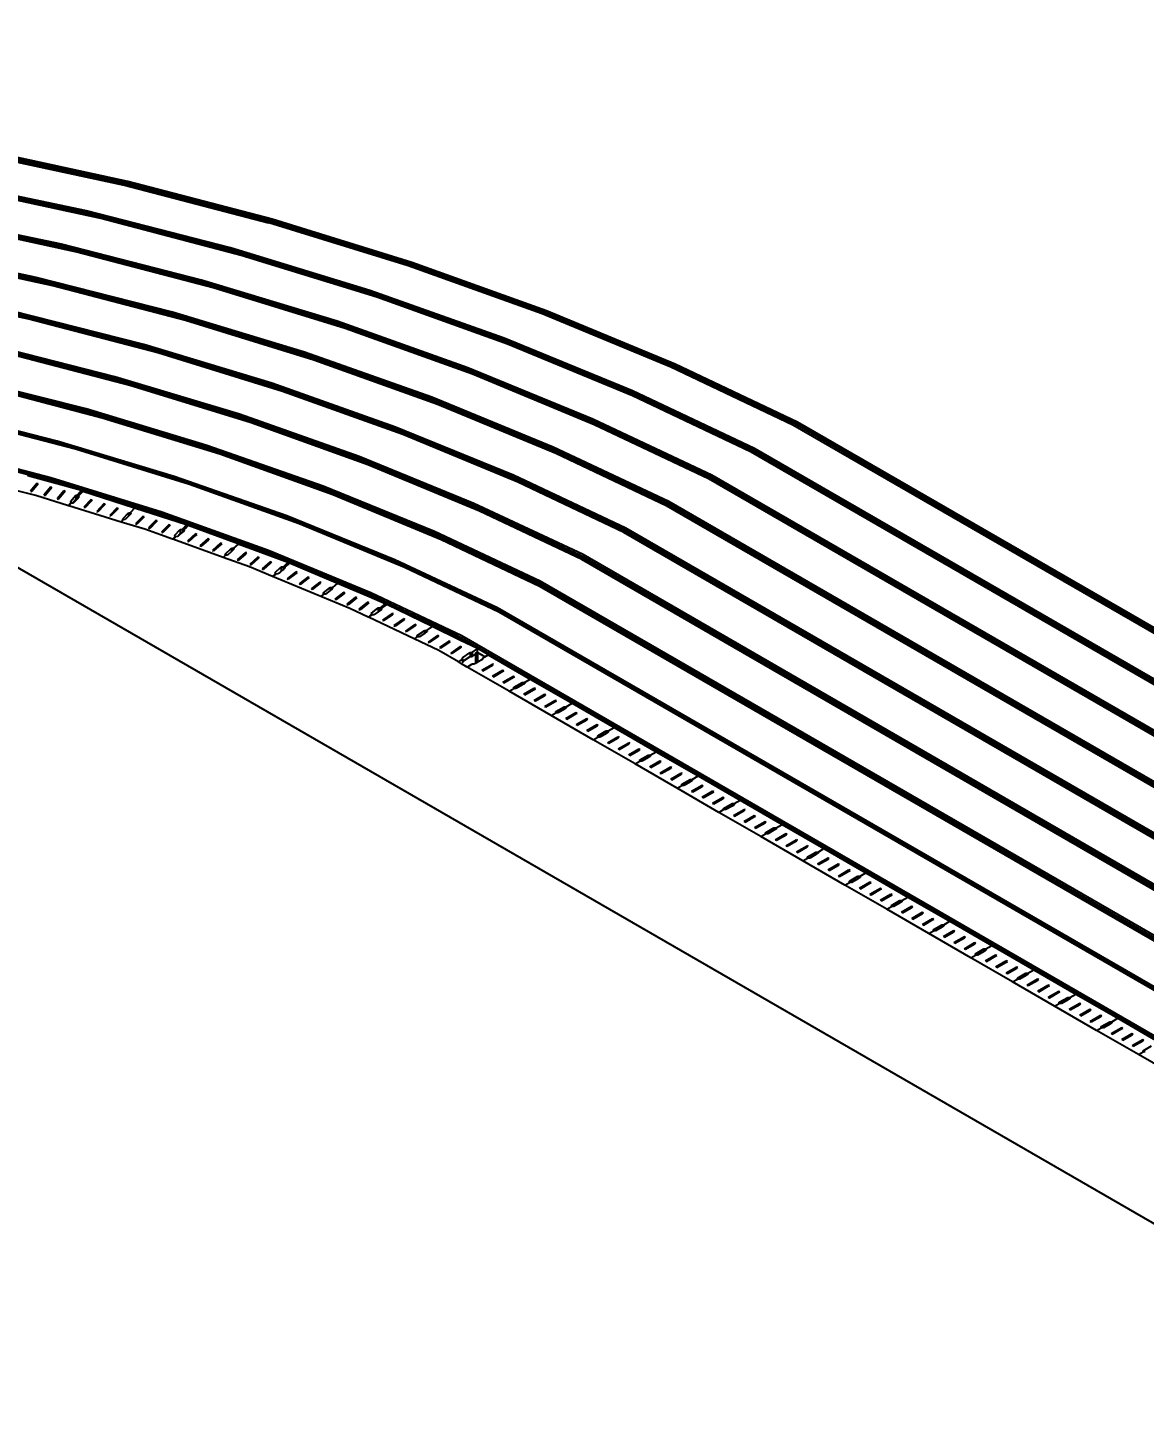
# Model space of a CAD drawing. Header units: centimetres. Extents: x -292707 to 138715, y -53922 to 66277.
# Drawn here: x 88699 to 90957, y -14231 to -11426 of the extents above; entities that cross this region are included whole.
import ezdxf
from ezdxf import colors
from ezdxf.entities.mleader import LeaderData, LeaderLine
from ezdxf.math import Vec2, Vec3

# ---------------------------------------------------------------- set-up
doc = ezdxf.new("R2010")
doc.units = ezdxf.units.CM
doc.layers.add('A-ALINE-7', color=119, linetype='Continuous')
doc.styles.add('Scale 500', font='GOTHICB.TTF', dxfattribs={"height": 175})

# ---------------------------------------------------------------- blocks, each defined once
blk = doc.blocks.new('A$Cbf84a4b9')
at = {"layer": 'A-ALINE-7'}
for p, q in [((7650.9, 8758.8), (7352.1, 8823.7)), ((7651.7, 8759.8), (7352.7, 8824.8)), ((7653.6, 8762.5), (7354.3, 8827.6)), ((7655.4, 8764.6), (7355.9, 8829.7)), ((7657.4, 8767.2), (7357.6, 8832.4)), ((7571.8, 8705.1), (7272.7, 8768.4)), ((7573.8, 8707.8), (7274.4, 8771.1)), ((7603.1, 8692.1), (7311.9, 8755.3)), ((7605, 8694.7), (7313.5, 8758.1)), ((7941.8, 8682.7), (7650.9, 8758.8)), ((7942.7, 8683.7), (7651.7, 8759.8)), ((7944.9, 8686.3), (7653.6, 8762.5)), ((7946.9, 8688.3), (7655.4, 8764.6)), ((7949.3, 8690.8), (7657.4, 8767.2)), ((7521.1, 8637.9), (7230.1, 8699.3)), ((7523.1, 8640.5), (7231.8, 8702)), ((7862.8, 8630.4), (7571.8, 8705.1)), ((7865.1, 8633), (7573.8, 8707.8)), ((7554.4, 8624.3), (7271, 8685.9)), ((7556.4, 8627), (7272.6, 8688.6)), ((7886.5, 8617.9), (7603.1, 8692.1)), ((7888.7, 8620.5), (7605, 8694.7)), ((8224.4, 8596.8), (7942.7, 8683.7)), ((8226.9, 8599.3), (7944.9, 8686.3)), ((8229.2, 8601.2), (7946.9, 8688.3)), ((8231.8, 8603.6), (7949.3, 8690.8)), ((7470.4, 8570.6), (7187.5, 8630.2)), ((7472.4, 8573.2), (7189.2, 8632.9)), ((7505.8, 8556.5), (7230.2, 8616.4)), ((7507.7, 8559.2), (7231.8, 8619.1)), ((7804.3, 8565.3), (7521.1, 8637.9)), ((7806.6, 8567.9), (7523.1, 8640.5)), ((7830.3, 8552.1), (7554.4, 8624.3)), ((7832.5, 8554.7), (7556.4, 8627)), ((8144.6, 8544.7), (7862.8, 8630.4)), ((8147.2, 8547.1), (7865.1, 8633)), ((8160.9, 8533.2), (7886.5, 8617.9)), ((8163.4, 8535.7), (7888.7, 8620.5)), ((8495.7, 8499.3), (8224.4, 8596.8)), ((8498.5, 8501.7), (8226.9, 8599.3)), ((8501, 8503.5), (8229.2, 8601.2)), ((8503.9, 8505.9), (8231.8, 8603.6)), ((7745.8, 8500.2), (7470.4, 8570.6)), ((7748.1, 8502.8), (7472.4, 8573.2)), ((7776.3, 8488.9), (7507.7, 8559.2)), ((8078.5, 8482), (7804.3, 8565.3)), ((8081.1, 8484.5), (7806.6, 8567.9)), ((7457.2, 8488.7), (7189.3, 8546.9)), ((7459.1, 8491.4), (7190.9, 8549.7)), ((7774.1, 8486.3), (7505.8, 8556.5)), ((8097.3, 8469.7), (7830.3, 8552.1)), ((8099.8, 8472.2), (7832.5, 8554.7)), ((8415.7, 8448.2), (8144.6, 8544.7)), ((8418.6, 8450.6), (8147.2, 8547.1)), ((8425.1, 8438.3), (8160.9, 8533.2)), ((8427.9, 8440.7), (8163.4, 8535.7)), ((7687.4, 8435.1), (7419.8, 8503.3)), ((7689.7, 8437.6), (7421.8, 8506)), ((8015, 8421.8), (7748.1, 8502.8)), ((8758.4, 8394.2), (8498.5, 8501.7)), ((8761.1, 8395.9), (8501, 8503.5)), ((8764.3, 8398.1), (8503.9, 8505.9)), ((7717.9, 8420.5), (7457.2, 8488.7)), ((7720.1, 8423.1), (7459.1, 8491.4)), ((8012.4, 8419.4), (7745.8, 8500.2)), ((8033.8, 8406.2), (7774.1, 8486.3)), ((8036.3, 8408.7), (7776.3, 8488.9)), ((8342.4, 8388.3), (8078.5, 8482)), ((8345.3, 8390.7), (8081.1, 8484.5)), ((8755.4, 8391.9), (8495.7, 8499.3)), ((8354.5, 8377.3), (8097.3, 8469.7)), ((8357.3, 8379.7), (8099.8, 8472.2)), ((8675.2, 8341.5), (8415.7, 8448.2)), ((8678.3, 8343.8), (8418.6, 8450.6)), ((7629, 8369.9), (7369.3, 8436)), ((7631.3, 8372.5), (7371.3, 8438.7)), ((7661.7, 8354.7), (7408.6, 8421)), ((7663.9, 8357.3), (7410.5, 8423.6)), ((7946.4, 8356.7), (7687.4, 8435.1)), ((7949, 8359.1), (7689.7, 8437.6)), ((7970.3, 8342.6), (7717.9, 8420.5)), ((7972.8, 8345.1), (7720.1, 8423.1)), ((8269.1, 8328.4), (8012.4, 8419.4)), ((8272, 8330.8), (8015, 8421.8)), ((8678, 8333.7), (8425.1, 8438.3)), ((8681, 8336), (8427.9, 8440.7)), ((8283.9, 8316.4), (8033.8, 8406.2)), ((8286.7, 8318.8), (8036.3, 8408.7)), ((8594.9, 8284.7), (8342.4, 8388.3)), ((8598, 8286.9), (8345.3, 8390.7)), ((9002.3, 8274.8), (8755.4, 8391.9)), ((9005.7, 8277), (8758.4, 8394.2)), ((9008.5, 8278.6), (8761.1, 8395.9)), ((9011.9, 8280.7), (8764.3, 8398.1)), ((7570.6, 8304.8), (7318.8, 8368.7)), ((7572.9, 8307.3), (7320.7, 8371.4)), ((7880.4, 8294), (7629, 8369.9)), ((7883, 8296.5), (7631.3, 8372.5)), ((8600.6, 8275.5), (8354.5, 8377.3)), ((8603.7, 8277.8), (8357.3, 8379.7)), ((7605.4, 8288.9), (7359.9, 8353.2)), ((7607.7, 8291.5), (7361.8, 8355.8)), ((7906.7, 8279.1), (7661.7, 8354.7)), ((7909.2, 8281.6), (7663.9, 8357.3)), ((8195.8, 8268.5), (7946.4, 8356.7)), ((8198.7, 8270.8), (7949, 8359.1)), ((8213.3, 8255.4), (7970.3, 8342.6)), ((8216.1, 8257.8), (7972.8, 8345.1)), ((8921.6, 8225.1), (8675.2, 8341.5)), ((8916.9, 8220.4), (8678, 8333.7)), ((8925, 8227.2), (8678.3, 8343.8)), ((8920.3, 8222.6), (8681, 8336)), ((7814.5, 8231.3), (7570.6, 8304.8)), ((7817.1, 8233.7), (7572.9, 8307.3)), ((8514.7, 8227.8), (8269.1, 8328.4)), ((8517.8, 8230), (8272, 8330.8)), ((8523.3, 8217.3), (8283.9, 8316.4)), ((8526.3, 8219.6), (8286.7, 8318.8)), ((7512.3, 8239.6), (7268.3, 8301.4)), ((7514.6, 8242.2), (7270.3, 8304.1)), ((7551.5, 8225.7), (7313.2, 8288.1)), ((7553.7, 8228.3), (7315.1, 8290.7)), ((7843.2, 8215.6), (7605.4, 8288.9)), ((7845.7, 8218.1), (7607.7, 8291.5)), ((8122.6, 8208.5), (7880.4, 8294)), ((8125.5, 8210.9), (7883, 8296.5)), ((8142.7, 8194.4), (7906.7, 8279.1)), ((8145.4, 8196.8), (7909.2, 8281.6)), ((8834.8, 8171.5), (8594.9, 8284.7)), ((8838.2, 8173.6), (8598, 8286.9)), ((8834.9, 8168.2), (8603.7, 8277.8)), ((15064.9, 4778.7), (9005.7, 8277)), ((15067.7, 4780.3), (9008.5, 8278.6)), ((15071.3, 4782.3), (9011.9, 8280.7)), ((8434.5, 8170.9), (8195.8, 8268.5)), ((8437.6, 8173.1), (8198.7, 8270.8)), ((8445.9, 8159.1), (8213.3, 8255.4)), ((8448.9, 8161.4), (8216.1, 8257.8)), ((8831.5, 8166.1), (8600.6, 8275.5)), ((15061.2, 4776.7), (9002.3, 8274.8)), ((7456.4, 8177), (7219.9, 8236.7)), ((7499.6, 8165.1), (7268.4, 8225.6)), ((7499.6, 8162.6), (7268.4, 8223.1)), ((7501.9, 8167.7), (7270.3, 8228.3)), ((7748.7, 8168.5), (7512.3, 8239.6)), ((7751.3, 8171), (7514.6, 8242.2)), ((7782.1, 8154.5), (7551.5, 8225.7)), ((7784.6, 8157), (7553.7, 8228.3)), ((8049.4, 8148.5), (7814.5, 8231.3)), ((8052.3, 8150.9), (7817.1, 8233.7)), ((8748, 8117.9), (8514.7, 8227.8)), ((8751.5, 8120), (8517.8, 8230)), ((14967.6, 4727.1), (8916.9, 8220.4)), ((14971.3, 4729), (8920.3, 8222.6)), ((14975.6, 4729.8), (8921.6, 8225.1)), ((14979.2, 4731.8), (8925, 8227.2)), ((8072.1, 8133.4), (7843.2, 8215.6)), ((8074.8, 8135.8), (7845.7, 8218.1)), ((8354.3, 8113.9), (8122.6, 8208.5)), ((8357.5, 8116.2), (8125.5, 8210.9)), ((8368.5, 8100.9), (8142.7, 8194.4)), ((8371.6, 8103.2), (8145.4, 8196.8)), ((8746.1, 8111.7), (8523.3, 8217.3)), ((8749.5, 8113.8), (8526.3, 8219.6)), ((7455.4, 8172.4), (7454.7, 8171.6)), ((7499.6, 8160.1), (7455.4, 8172.4)), ((7685.4, 8108.3), (7456.4, 8177)), ((7723.5, 8096), (7499.6, 8165.1)), ((7726.1, 8098.5), (7501.9, 8167.7)), ((7976.3, 8088.5), (7748.7, 8168.5)), ((7979.2, 8090.9), (7751.3, 8171)), ((8661.3, 8064.3), (8434.5, 8170.9)), ((8664.7, 8066.4), (8437.6, 8173.1)), ((14874, 4677.4), (8831.5, 8166.1)), ((14883.4, 4679.3), (8834.8, 8171.5)), ((14877.7, 4679.4), (8834.9, 8168.2)), ((14887, 4681.3), (8838.2, 8173.6)), ((7471.4, 8132), (7430.7, 8142.7)), ((7473.7, 8156.4), (7460.7, 8140.8)), ((7460.7, 8140.8), (7463.4, 8140.1)), ((7473.7, 8152.4), (7463.4, 8140.1)), ((7476.4, 8155.7), (7473.7, 8156.4)), ((7473.7, 8156.4), (7473.7, 8152.4)), ((7476.4, 8155.7), (7473.7, 8152.4)), ((7500.8, 8148.9), (7487.8, 8133.3)), ((7500.8, 8144.9), (7490.5, 8132.6)), ((7723.5, 8093.5), (7499.6, 8162.6)), ((7499.6, 8160.1), (7499.6, 8162.6)), ((7563.5, 8142.4), (7499.6, 8160.1)), ((7503.5, 8148.2), (7500.8, 8148.9)), ((7500.8, 8148.9), (7500.8, 8144.9)), ((7503.5, 8148.2), (7500.8, 8144.9)), ((7527.8, 8141.4), (7514.8, 8125.8)), ((7527.8, 8137.4), (7517.5, 8125.1)), ((7530.5, 8140.7), (7527.8, 8141.4)), ((7527.8, 8141.4), (7527.8, 8137.4)), ((7530.5, 8140.7), (7527.8, 8137.4)), ((7563.5, 8142.4), (7556.2, 8133.6)), ((7563.5, 8137.6), (7557.9, 8131.8)), ((7563.5, 8137.6), (7563.5, 8142.4)), ((7566.2, 8140.4), (7563.5, 8137.6)), ((7671.1, 8106.7), (7566.2, 8140.4)), ((8004.2, 8074.8), (7782.1, 8154.5)), ((8007, 8077.2), (7784.6, 8157)), ((8274.2, 8057), (8049.4, 8148.5)), ((8277.4, 8059.2), (8052.3, 8150.9)), ((8660.7, 8057.3), (8445.9, 8159.1)), ((8664.1, 8059.4), (8448.9, 8161.4)), ((7537.8, 8111.5), (7471.4, 8132)), ((7487.8, 8133.3), (7490.5, 8132.6)), ((7514.8, 8125.8), (7517.5, 8125.1)), ((7543.2, 8117.9), (7537.8, 8111.5)), ((7538.3, 8111.4), (7537.8, 8111.5)), ((7543.2, 8116.5), (7538.3, 8111.4)), ((7644.2, 8078.7), (7538.3, 8111.4)), ((7541.8, 8120.3), (7552.2, 8132.7)), ((7543.2, 8117.9), (7541.8, 8120.3)), ((7543.2, 8117.9), (7543.2, 8116.5)), ((7543.4, 8116.6), (7543.2, 8116.5)), ((7545.9, 8117.1), (7543.4, 8116.6)), ((7545.9, 8117.1), (7552.2, 8124.6)), ((7547.4, 8117.3), (7545.9, 8117.1)), ((7555, 8125.1), (7547.4, 8117.3)), ((7552.2, 8132.7), (7556.2, 8133.6)), ((7552.2, 8132.7), (7552.2, 8124.6)), ((7552.2, 8124.6), (7555, 8125.1)), ((7556.2, 8126.4), (7555, 8125.1)), ((7556.2, 8133.6), (7556.2, 8126.4)), ((7557.9, 8128.2), (7556.2, 8126.4)), ((7557.9, 8131.8), (7559.1, 8129.4)), ((7557.9, 8131.8), (7557.9, 8128.2)), ((7559.1, 8129.4), (7557.9, 8128.2)), ((7582.8, 8123.8), (7568.3, 8108.6)), ((7568.3, 8108.6), (7570.9, 8107.8)), ((7582.8, 8120.2), (7570.9, 8107.8)), ((7585.5, 8123), (7582.8, 8123.8)), ((7582.8, 8123.8), (7582.8, 8120.2)), ((7585.5, 8123), (7582.8, 8120.2)), ((7609.1, 8115.4), (7594.5, 8100.2)), ((7609.1, 8111.8), (7597.1, 8099.4)), ((7611.7, 8114.5), (7609.1, 8115.4)), ((7609.1, 8115.4), (7609.1, 8111.8)), ((7611.7, 8114.5), (7609.1, 8111.8)), ((7906.1, 8030.9), (7685.4, 8108.3)), ((8291.1, 8042.7), (8072.1, 8133.4)), ((8294.2, 8045), (8074.8, 8135.8)), ((8574.6, 8010.6), (8354.3, 8113.9)), ((8578, 8012.7), (8357.5, 8116.2)), ((14780.4, 4627.8), (8746.1, 8111.7)), ((14791.2, 4628.9), (8748, 8117.9)), ((14784, 4629.7), (8749.5, 8113.8)), ((14794.8, 4630.9), (8751.5, 8120)), ((11003.8, 5925.6), (7263.2, 8085.2)), ((14744.4, 3765.9), (7263.2, 8085.2)), ((7594.5, 8100.2), (7597.1, 8099.4)), ((7635.3, 8107), (7620.8, 8091.8)), ((7620.8, 8091.8), (7623.4, 8091)), ((7635.3, 8103.4), (7623.4, 8091)), ((7637.9, 8106.1), (7635.3, 8107)), ((7635.3, 8107), (7635.3, 8103.4)), ((7637.9, 8106.1), (7635.3, 8103.4)), ((7648.2, 8083), (7644.2, 8078.7)), ((7647.1, 8085.4), (7658.8, 8097.5)), ((7648.3, 8083), (7647.1, 8085.4)), ((7648.3, 8083), (7648.2, 8083)), ((7648.3, 8083), (7648.2, 8083)), ((7652.3, 8083.6), (7648.3, 8083)), ((7648.3, 8083), (7648.3, 8083)), ((7658.8, 8090.3), (7652.3, 8083.6)), ((7658.8, 8097.5), (7662.8, 8098.2)), ((7658.8, 8097.5), (7658.8, 8090.3)), ((7662.8, 8094.5), (7658.8, 8090.3)), ((7671, 8106.7), (7662.8, 8098.2)), ((7662.8, 8098.2), (7662.8, 8098.1)), ((7662.8, 8098.1), (7664, 8095.7)), ((7662.8, 8098.1), (7662.8, 8094.5)), ((7664, 8095.7), (7662.8, 8094.5)), ((7671.1, 8106.7), (7671, 8106.7)), ((7671.1, 8106.7), (7671, 8106.7)), ((7671.1, 8106.7), (7671.1, 8106.7)), ((7723.5, 8089.9), (7671.1, 8106.7)), ((7687.7, 8090.1), (7673.2, 8075)), ((7687.7, 8086.5), (7675.8, 8074.1)), ((7690.3, 8089.3), (7687.7, 8090.1)), ((7687.7, 8090.1), (7687.7, 8086.5)), ((7690.3, 8089.3), (7687.7, 8086.5)), ((7713.9, 8081.7), (7699.4, 8066.6)), ((7716.6, 8080.9), (7713.9, 8081.7)), ((7713.9, 8081.7), (7713.9, 8078.1)), ((7716.6, 8080.9), (7713.9, 8078.1)), ((7939.1, 8018.5), (7723.5, 8096)), ((7939.1, 8016.1), (7723.5, 8093.5)), ((7723.5, 8089.9), (7723.5, 8093.5)), ((7776, 8073.1), (7723.5, 8089.9)), ((7942, 8021), (7726.1, 8098.5)), ((8194.2, 8000), (7976.3, 8088.5)), ((8197.3, 8002.2), (7979.2, 8090.9)), ((8575.3, 8002.9), (8368.5, 8100.9)), ((8578.7, 8005), (8371.6, 8103.2)), ((7691.6, 8064.1), (7644.2, 8078.7)), ((7673.2, 8075), (7675.8, 8074.1)), ((7747.9, 8043.9), (7691.6, 8064.1)), ((7699.4, 8066.6), (7702, 8065.7)), ((7713.9, 8078.1), (7702, 8065.7)), ((7740.2, 8073.3), (7725.6, 8058.2)), ((7725.6, 8058.2), (7728.2, 8057.3)), ((7740.2, 8069.7), (7728.2, 8057.3)), ((7742.8, 8072.5), (7740.2, 8073.3)), ((7740.2, 8073.3), (7740.2, 8069.7)), ((7742.8, 8072.5), (7740.2, 8069.7)), ((7752, 8051.7), (7763.6, 8063.8)), ((7753.2, 8049.3), (7752, 8051.7)), ((7757.7, 8049.5), (7763.6, 8055.7)), ((7765.5, 8056), (7758.3, 8049.5)), ((7763.6, 8063.8), (7767.7, 8064.5)), ((7763.6, 8063.8), (7763.6, 8055.7)), ((7763.6, 8055.7), (7765.5, 8056)), ((7767.7, 8058), (7765.5, 8056)), ((7776, 8073.1), (7767.7, 8064.5)), ((7767.7, 8064.5), (7767.7, 8058)), ((7770.4, 8060.4), (7767.7, 8058)), ((7776, 8068.6), (7770.4, 8063.6)), ((7770.4, 8063.6), (7771.3, 8061.2)), ((7770.4, 8063.6), (7770.4, 8060.4)), ((7771.3, 8061.2), (7770.4, 8060.4)), ((7776, 8068.6), (7776, 8073.1)), ((7779.6, 8071.8), (7776, 8068.6)), ((7794.3, 8054.6), (7778.1, 8040.1)), ((7880.5, 8034.3), (7779.6, 8071.8)), ((7796.9, 8053.7), (7794.3, 8054.6)), ((7794.3, 8054.6), (7794.3, 8051.5)), ((7796.9, 8053.7), (7794.3, 8051.5)), ((8216.8, 7986.8), (8004.2, 8074.8)), ((8219.9, 7989.1), (8007, 8077.2)), ((8488, 7957), (8274.2, 8057)), ((8491.4, 7959.1), (8277.4, 8059.2)), ((14686.8, 4578.1), (8660.7, 8057.3)), ((14698.9, 4578.4), (8661.3, 8064.3)), ((14690.4, 4580.1), (8664.1, 8059.4)), ((14702.6, 4580.4), (8664.7, 8066.4)), ((7753.2, 8049.3), (7747.9, 8043.9)), ((7748.2, 8043.7), (7747.9, 8043.9)), ((7753.2, 8048.1), (7748.2, 8043.7)), ((7850.1, 8007.1), (7748.2, 8043.7)), ((7753.2, 8049.3), (7753.2, 8048.1)), ((7754.1, 8049), (7753.2, 8048.1)), ((7757.7, 8049.5), (7754.1, 8049)), ((7758.3, 8049.5), (7757.7, 8049.5)), ((7778.1, 8040.1), (7780.6, 8039.2)), ((7794.3, 8051.5), (7780.6, 8039.2)), ((7819.6, 8045.3), (7803.3, 8030.7)), ((7803.3, 8030.7), (7805.8, 8029.8)), ((7819.6, 8042.1), (7805.8, 8029.8)), ((7822.1, 8044.3), (7819.6, 8045.3)), ((7819.6, 8045.3), (7819.6, 8042.1)), ((7822.1, 8044.3), (7819.6, 8042.1)), ((7844.8, 8035.9), (7828.5, 8021.3)), ((7844.8, 8032.7), (7831, 8020.4)), ((7847.3, 8034.9), (7844.8, 8035.9)), ((7844.8, 8035.9), (7844.8, 8032.7)), ((7847.3, 8034.9), (7844.8, 8032.7)), ((7854.1, 8013.9), (7867.1, 8025.5)), ((7867.1, 8025.5), (7871.2, 8026)), ((7867.1, 8025.5), (7867.1, 8019.1)), ((7880.4, 8034.2), (7871.2, 8026)), ((7871.2, 8026), (7872.1, 8023.6)), ((7871.2, 8026), (7871.2, 8022.8)), ((7871.2, 8026), (7871.2, 8026)), ((7880.5, 8034.3), (7880.4, 8034.2)), ((7880.5, 8034.2), (7880.4, 8034.2)), ((7880.5, 8034.2), (7880.5, 8034.3)), ((7939.1, 8012.3), (7880.5, 8034.2)), ((8117.4, 7945.2), (7906.1, 8030.9)), ((8489.9, 7948.5), (8291.1, 8042.7)), ((8493.3, 7950.6), (8294.2, 8045)), ((7828.5, 8021.3), (7831, 8020.4)), ((7854.9, 8011.4), (7850.1, 8007.1)), ((7903.7, 7987.9), (7850.1, 8007.1)), ((7855, 8011.5), (7854.1, 8013.9)), ((7855, 8011.5), (7854.9, 8011.4)), ((7855, 8011.4), (7854.9, 8011.4)), ((7859.1, 8011.9), (7855, 8011.4)), ((7855, 8011.5), (7855, 8011.4)), ((7867.1, 8019.1), (7859.1, 8011.9)), ((7871.2, 8022.8), (7867.1, 8019.1)), ((7872.1, 8023.6), (7871.2, 8022.8)), ((7895.1, 8017), (7878.9, 8002.5)), ((7878.9, 8002.5), (7881.4, 8001.5)), ((7895.1, 8013.8), (7881.4, 8001.5)), ((7897.6, 8016.1), (7895.1, 8017)), ((7895.1, 8017), (7895.1, 8013.8)), ((7897.6, 8016.1), (7895.1, 8013.8)), ((7920.3, 8007.6), (7904.1, 7993.1)), ((7920.3, 8004.5), (7906.6, 7992.2)), ((7922.9, 8006.7), (7920.3, 8007.6)), ((7920.3, 8007.6), (7920.3, 8004.5)), ((7922.9, 8006.7), (7920.3, 8004.5)), ((7945.5, 7998.3), (7929.3, 7983.7)), ((8145.5, 7933.1), (7939.1, 8018.5)), ((8145.5, 7930.7), (7939.1, 8016.1)), ((7939.1, 8012.3), (7939.1, 8016.1)), ((7981.2, 7996.7), (7939.1, 8012.3)), ((8148.6, 7935.5), (7942, 8021)), ((7948.1, 7997.3), (7945.5, 7998.3)), ((7945.5, 7998.3), (7945.5, 7995.1)), ((7948.1, 7997.3), (7945.5, 7995.1)), ((7981.2, 7996.7), (7972, 7988.4)), ((7981.2, 7992.9), (7981.2, 7996.7)), ((8401.4, 7903.3), (8194.2, 8000)), ((8404.8, 7905.4), (8197.3, 8002.2)), ((14606.7, 4528), (8574.6, 8010.6)), ((14593.1, 4528.5), (8575.3, 8002.9)), ((14610.3, 4530), (8578, 8012.7)), ((14596.8, 4530.4), (8578.7, 8005)), ((7950, 7968.7), (7903.7, 7987.9)), ((7904.1, 7993.1), (7906.6, 7992.2)), ((7929.3, 7983.7), (7931.8, 7982.8)), ((7945.5, 7995.1), (7931.8, 7982.8)), ((7955.8, 7973.8), (7950, 7968.7)), ((7950.3, 7968.6), (7950, 7968.7)), ((7955.8, 7972.9), (7950.3, 7968.6)), ((8047.9, 7928.2), (7950.3, 7968.6)), ((7954.9, 7976.2), (7967.9, 7987.9)), ((7955.8, 7973.8), (7954.9, 7976.2)), ((7955.8, 7973.8), (7955.8, 7972.9)), ((7956.6, 7973.5), (7955.8, 7972.9)), ((7960.8, 7973.9), (7956.6, 7973.5)), ((7965.5, 7977.6), (7960.8, 7973.9)), ((7968.2, 7979.8), (7965.5, 7977.6)), ((7965.5, 7977.6), (7967.9, 7979.7)), ((7967.9, 7987.9), (7972, 7988.4)), ((7967.9, 7987.9), (7967.9, 7979.7)), ((7967.9, 7979.7), (7968.2, 7979.8)), ((7972, 7982.7), (7968.2, 7979.8)), ((7972, 7988.4), (7972, 7982.7)), ((7974.3, 7984.6), (7972, 7982.7)), ((7981.2, 7992.9), (7974.3, 7987.5)), ((7974.3, 7987.5), (7975, 7985.1)), ((7974.3, 7987.5), (7974.3, 7984.6)), ((7975, 7985.1), (7974.3, 7984.6)), ((7997.3, 7977.8), (7979.6, 7963.8)), ((7984.4, 7995.4), (7981.2, 7992.9)), ((7997.3, 7974.8), (7982, 7962.8)), ((8081.2, 7954.4), (7984.4, 7995.4)), ((7999.7, 7976.7), (7997.3, 7977.8)), ((7997.3, 7977.8), (7997.3, 7974.8)), ((7999.7, 7976.7), (7997.3, 7974.8)), ((8021.5, 7967.5), (8003.8, 7953.5)), ((8023.9, 7966.5), (8021.5, 7967.5)), ((8021.5, 7967.5), (8021.5, 7964.6)), ((8407.9, 7896.2), (8216.8, 7986.8)), ((8411.2, 7898.4), (8219.9, 7989.1)), ((7979.6, 7963.8), (7982, 7962.8)), ((8003.8, 7953.5), (8006.2, 7952.5)), ((8021.5, 7964.6), (8006.2, 7952.5)), ((8023.9, 7966.5), (8021.5, 7964.6)), ((8045.7, 7957.3), (8028, 7943.3)), ((8028, 7943.3), (8030.4, 7942.3)), ((8045.7, 7954.3), (8030.4, 7942.3)), ((8048.1, 7956.3), (8045.7, 7957.3)), ((8045.7, 7957.3), (8045.7, 7954.3)), ((8048.1, 7956.3), (8045.7, 7954.3)), ((8052.7, 7935), (8066.9, 7946.2)), ((8066.9, 7940.3), (8057.5, 7932.9)), ((8066.9, 7946.2), (8071.1, 7946.5)), ((8066.9, 7946.2), (8066.9, 7940.3)), ((8071, 7943.5), (8066.9, 7940.3)), ((8071, 7946.5), (8071.7, 7944)), ((8071, 7946.5), (8071, 7943.5)), ((8071.1, 7946.5), (8071, 7946.5)), ((8071.7, 7944), (8071, 7943.5)), ((8081.1, 7954.4), (8071.1, 7946.5)), ((8081.2, 7954.4), (8081.1, 7954.4)), ((8081.2, 7954.4), (8081.1, 7954.4)), ((8081.2, 7954.4), (8081.2, 7954.4)), ((8145.5, 7927.1), (8081.2, 7954.4)), ((8318.3, 7851.6), (8117.4, 7945.2)), ((14514.4, 4477.6), (8488, 7957)), ((14499.5, 4478.8), (8489.9, 7948.5)), ((14518, 4479.6), (8491.4, 7959.1)), ((14503.2, 4480.8), (8493.3, 7950.6)), ((8053.3, 7932.5), (8047.9, 7928.2)), ((8106.6, 7903.9), (8047.9, 7928.2)), ((8053.4, 7932.6), (8052.7, 7935)), ((8053.4, 7932.6), (8053.3, 7932.5)), ((8053.4, 7932.5), (8053.3, 7932.5)), ((8057.5, 7932.9), (8053.4, 7932.5)), ((8053.4, 7932.6), (8053.4, 7932.5)), ((8094, 7936.7), (8076.3, 7922.8)), ((8076.3, 7922.8), (8078.7, 7921.7)), ((8094, 7933.8), (8078.7, 7921.7)), ((8096.4, 7935.7), (8094, 7936.7)), ((8094, 7936.7), (8094, 7933.8)), ((8096.4, 7935.7), (8094, 7933.8)), ((8118.2, 7926.5), (8100.5, 7912.5)), ((8100.5, 7912.5), (8102.9, 7911.5)), ((8118.2, 7923.6), (8102.9, 7911.5)), ((8120.6, 7925.5), (8118.2, 7926.5)), ((8118.2, 7926.5), (8118.2, 7923.6)), ((8120.6, 7925.5), (8118.2, 7923.6)), ((8142.4, 7916.3), (8124.7, 7902.3)), ((8142.4, 7913.3), (8127.1, 7901.3)), ((8144.8, 7915.2), (8142.4, 7916.3)), ((8142.4, 7916.3), (8142.4, 7913.3)), ((8144.8, 7915.2), (8142.4, 7913.3)), ((8329.1, 7846.1), (8145.5, 7933.1)), ((8329.1, 7843.6), (8145.5, 7930.7)), ((8145.5, 7927.1), (8145.5, 7930.7)), ((8177.9, 7913.4), (8145.5, 7927.1)), ((8332.6, 7848.3), (8148.6, 7935.5)), ((8177.9, 7913.4), (8167.8, 7905.5)), ((8177.9, 7909.6), (8177.9, 7913.4)), ((8181.2, 7911.9), (8177.9, 7909.6)), ((8273.1, 7867.3), (8181.2, 7911.9)), ((8143.6, 7886.4), (8106.6, 7903.9)), ((8124.7, 7902.3), (8127.1, 7901.3)), ((8150.1, 7891.5), (8143.6, 7886.4)), ((8143.9, 7886.3), (8143.6, 7886.4)), ((8150.1, 7890.5), (8143.9, 7886.3)), ((8236.6, 7842.3), (8143.9, 7886.3)), ((8149.4, 7894), (8163.6, 7905.1)), ((8150.1, 7891.5), (8149.4, 7894)), ((8150.1, 7891.5), (8150.1, 7890.5)), ((8151, 7891.1), (8150.1, 7890.5)), ((8155.2, 7891.3), (8151, 7891.1)), ((8163.6, 7897.1), (8155.2, 7891.3)), ((8163.6, 7905.1), (8167.8, 7905.5)), ((8163.6, 7905.1), (8163.6, 7897.1)), ((8167.8, 7900), (8163.6, 7897.1)), ((8167.8, 7905.5), (8167.8, 7900)), ((8170.3, 7901.7), (8167.8, 7900)), ((8177.9, 7909.6), (8170.3, 7904.4)), ((8170.3, 7904.4), (8170.7, 7901.9)), ((8170.3, 7904.4), (8170.3, 7901.7)), ((8170.7, 7901.9), (8170.3, 7901.7)), ((8192.1, 7893.8), (8172.8, 7880.5)), ((8192.1, 7891.1), (8175.1, 7879.4)), ((8194.4, 7892.7), (8192.1, 7893.8)), ((8192.1, 7893.8), (8192.1, 7891.1)), ((8194.4, 7892.7), (8192.1, 7891.1)), ((14422, 4427.2), (8401.4, 7903.3)), ((14425.6, 4429.2), (8404.8, 7905.4)), ((14409.6, 4431.1), (8407.9, 7896.2)), ((14413.3, 4433.1), (8411.2, 7898.4)), ((8172.8, 7880.5), (8175.1, 7879.4)), ((8215.1, 7882.6), (8195.7, 7869.4)), ((8195.7, 7869.4), (8198, 7868.3)), ((8215.1, 7880), (8198, 7868.3)), ((8217.4, 7881.5), (8215.1, 7882.6)), ((8215.1, 7882.6), (8215.1, 7880)), ((8217.4, 7881.5), (8215.1, 7880)), ((8238, 7871.5), (8218.7, 7858.2)), ((8218.7, 7858.2), (8221, 7857.1)), ((8238, 7868.8), (8221, 7857.1)), ((8240.3, 7870.4), (8238, 7871.5)), ((8238, 7871.5), (8238, 7868.8)), ((8240.3, 7870.4), (8238, 7868.8)), ((8242.4, 7849), (8257.9, 7859.6)), ((8257.9, 7859.6), (8262.1, 7859.8)), ((8257.9, 7859.6), (8257.9, 7854.2)), ((8262.1, 7857.1), (8257.9, 7854.2)), ((8273.1, 7867.3), (8262.1, 7859.8)), ((8262.1, 7859.8), (8262.5, 7857.3)), ((8262.1, 7859.8), (8262.1, 7857.1)), ((8262.5, 7857.3), (8262.1, 7857.1)), ((8329.1, 7840), (8273.1, 7867.3)), ((8242.8, 7846.5), (8236.6, 7842.3)), ((8286.3, 7818.8), (8236.6, 7842.3)), ((8242.8, 7846.5), (8242.4, 7849)), ((8247, 7846.7), (8242.8, 7846.5)), ((8257.9, 7854.2), (8247, 7846.7)), ((8283.9, 7849.2), (8264.6, 7835.9)), ((8264.6, 7835.9), (8266.9, 7834.8)), ((8283.9, 7846.5), (8266.9, 7834.8)), ((8286.2, 7848.1), (8283.9, 7849.2)), ((8283.9, 7849.2), (8283.9, 7846.5)), ((8286.2, 7848.1), (8283.9, 7846.5)), ((8306.9, 7838), (8287.6, 7824.8)), ((8306.9, 7835.3), (8289.9, 7823.7)), ((8309.2, 7836.9), (8306.9, 7838)), ((8306.9, 7838), (8306.9, 7835.3)), ((8309.2, 7836.9), (8306.9, 7835.3)), ((14333.3, 4378.9), (8318.3, 7851.6)), ((14323.3, 4385.4), (8329.1, 7846.1)), ((14323.3, 4382.9), (8329.1, 7843.6)), ((8329.1, 7840), (8329.1, 7843.6)), ((8364.9, 7822.7), (8329.1, 7840)), ((14327, 4387.4), (8332.6, 7848.3)), ((8325.9, 7795.9), (8286.3, 7818.8)), ((8287.6, 7824.8), (8289.9, 7823.7)), ((8329.8, 7826.9), (8310.5, 7813.6)), ((8310.5, 7813.6), (8312.8, 7812.5)), ((8329.8, 7824.2), (8312.8, 7812.5)), ((8334.6, 7801.9), (8325.9, 7795.9)), ((8332.1, 7825.8), (8329.8, 7826.9)), ((8329.8, 7826.9), (8329.8, 7824.2)), ((8332.1, 7825.8), (8329.8, 7824.2)), ((8334.3, 7804.4), (8349.7, 7815)), ((8334.6, 7801.9), (8334.3, 7804.4)), ((8334.6, 7796.4), (8349.7, 7806.8)), ((8334.6, 7801.9), (8334.6, 7796.4)), ((8349.7, 7815), (8353.9, 7815.2)), ((8349.7, 7815), (8349.7, 7806.8)), ((8349.7, 7806.8), (8353.9, 7807)), ((8364.9, 7822.7), (8353.9, 7815.2)), ((8353.9, 7815.2), (8353.9, 7807)), ((8353.9, 7807), (8358.4, 7810.1)), ((8358.4, 7810.1), (8360.4, 7813.1)), ((8360.4, 7813.1), (8364.9, 7816.1)), ((8360.4, 7813.1), (8360.4, 7792.6)), ((8364.9, 7816.1), (8364.9, 7822.7)), ((8364.9, 7816.1), (8364.9, 7814.8)), ((8379.7, 7806.3), (8364.9, 7814.8)), ((8364.9, 7814.8), (8364.9, 7795.2)), ((8374.5, 7800.8), (8364.9, 7795.2)), ((8374.5, 7803.2), (8379.7, 7806.3)), ((8374.5, 7803.2), (8374.5, 7800.8)), ((8379.7, 7806.3), (8386.5, 7810.2)), ((8386.5, 7810.2), (8471.4, 7761.2)), ((8332.3, 7792.2), (8325.9, 7795.9)), ((8332.3, 7792.2), (8334.6, 7793.8)), ((8343.8, 7785.5), (8332.3, 7792.2)), ((8334.6, 7796.4), (8334.6, 7793.8)), ((8343.8, 7785.5), (8353.3, 7791)), ((8428.7, 7736.5), (8343.8, 7785.5)), ((8357.5, 7791), (8353.3, 7791)), ((8360.4, 7792.6), (8357.5, 7791)), ((8364.9, 7795.2), (8360.4, 7792.6)), ((8373.4, 7779.4), (8394.7, 7791.6)), ((8373.4, 7779.4), (8375.6, 7778.1)), ((8375.6, 7778.1), (8394.7, 7789.2)), ((8396.8, 7790.4), (8394.7, 7791.6)), ((8394.7, 7791.6), (8394.7, 7789.2)), ((8394.7, 7789.2), (8396.8, 7790.4)), ((8394.7, 7767.1), (8415.9, 7779.4)), ((8396.8, 7765.9), (8415.9, 7776.9)), ((8418, 7778.1), (8415.9, 7779.4)), ((8415.9, 7779.4), (8415.9, 7776.9)), ((8415.9, 7776.9), (8418, 7778.1)), ((8394.7, 7767.1), (8396.8, 7765.9)), ((8415.9, 7754.9), (8437.1, 7767.1)), ((8415.9, 7754.9), (8418, 7753.6)), ((8418, 7753.6), (8437.1, 7764.7)), ((8439.2, 7765.9), (8437.1, 7767.1)), ((8437.1, 7767.1), (8437.1, 7764.7)), ((8437.1, 7764.7), (8439.2, 7765.9)), ((8438.1, 7744.5), (8455.1, 7754.3)), ((8438.1, 7742), (8438.1, 7744.5)), ((8455.1, 7749.4), (8442.4, 7742)), ((8455.1, 7754.3), (8459.4, 7754.3)), ((8455.1, 7754.3), (8455.1, 7749.4)), ((8459.4, 7751.8), (8455.1, 7749.4)), ((8459.4, 7754.3), (8471.4, 7761.2)), ((8459.4, 7754.3), (8459.4, 7751.8)), ((8471.4, 7761.2), (8556.2, 7712.2)), ((8428.7, 7736.5), (8438.1, 7742)), ((8513.5, 7687.6), (8428.7, 7736.5)), ((8442.4, 7742), (8438.1, 7742)), ((8458.3, 7730.4), (8479.5, 7742.6)), ((8458.3, 7730.4), (8460.4, 7729.1)), ((8460.4, 7729.1), (8479.5, 7740.2)), ((8481.6, 7741.4), (8479.5, 7742.6)), ((8479.5, 7742.6), (8479.5, 7740.2)), ((8479.5, 7740.2), (8481.6, 7741.4)), ((8479.5, 7718.1), (8500.7, 7730.4)), ((8479.5, 7718.1), (8481.6, 7716.9)), ((8481.6, 7716.9), (8500.7, 7727.9)), ((8502.8, 7729.1), (8500.7, 7730.4)), ((8500.7, 7730.4), (8500.7, 7727.9)), ((8500.7, 7727.9), (8502.8, 7729.1)), ((8500.7, 7705.9), (8521.9, 7718.1)), ((8502.8, 7704.7), (8521.9, 7715.7)), ((8524.1, 7716.9), (8521.9, 7718.1)), ((8521.9, 7718.1), (8521.9, 7715.7)), ((8521.9, 7715.7), (8524.1, 7716.9)), ((8500.7, 7705.9), (8502.8, 7704.7)), ((8513.5, 7687.6), (8523, 7693)), ((8598.4, 7638.6), (8513.5, 7687.6)), ((8523, 7695.5), (8540, 7705.3)), ((8523, 7693), (8523, 7695.5)), ((8527.2, 7693), (8523, 7693)), ((8540, 7700.4), (8527.2, 7693)), ((8540, 7705.3), (8544.2, 7705.3)), ((8540, 7705.3), (8540, 7700.4)), ((8544.2, 7702.8), (8540, 7700.4)), ((8543.1, 7681.4), (8564.4, 7693.6)), ((8544.2, 7705.3), (8556.2, 7712.2)), ((8544.2, 7705.3), (8544.2, 7702.8)), ((8545.3, 7680.2), (8564.4, 7691.2)), ((8556.2, 7712.2), (8641.1, 7663.2)), ((8566.5, 7692.4), (8564.4, 7693.6)), ((8564.4, 7693.6), (8564.4, 7691.2)), ((8564.4, 7691.2), (8566.5, 7692.4)), ((8543.1, 7681.4), (8545.3, 7680.2)), ((8564.4, 7669.1), (8585.6, 7681.4)), ((8564.4, 7669.1), (8566.5, 7667.9)), ((8566.5, 7667.9), (8585.6, 7678.9)), ((8587.7, 7680.2), (8585.6, 7681.4)), ((8585.6, 7681.4), (8585.6, 7678.9)), ((8585.6, 7678.9), (8587.7, 7680.2)), ((8585.6, 7656.9), (8606.8, 7669.1)), ((8587.7, 7655.7), (8606.8, 7666.7)), ((8608.9, 7667.9), (8606.8, 7669.1)), ((8606.8, 7669.1), (8606.8, 7666.7)), ((8606.8, 7666.7), (8608.9, 7667.9)), ((8629.1, 7656.3), (8641.1, 7663.2)), ((8641.1, 7663.2), (8725.9, 7614.2)), ((8585.6, 7656.9), (8587.7, 7655.7)), ((8598.4, 7638.6), (8607.8, 7644)), ((8683.2, 7589.6), (8598.4, 7638.6)), ((8607.8, 7646.5), (8624.8, 7656.3)), ((8607.8, 7644), (8607.8, 7646.5)), ((8612.1, 7644), (8607.8, 7644)), ((8624.8, 7651.4), (8612.1, 7644)), ((8624.8, 7656.3), (8629.1, 7656.3)), ((8624.8, 7656.3), (8624.8, 7651.4)), ((8629.1, 7653.8), (8624.8, 7651.4)), ((8628, 7632.4), (8649.2, 7644.6)), ((8628, 7632.4), (8630.1, 7631.2)), ((8629.1, 7656.3), (8629.1, 7653.8)), ((8630.1, 7631.2), (8649.2, 7642.2)), ((8651.3, 7643.4), (8649.2, 7644.6)), ((8649.2, 7644.6), (8649.2, 7642.2)), ((8649.2, 7642.2), (8651.3, 7643.4)), ((8649.2, 7620.1), (8670.4, 7632.4)), ((8672.5, 7631.2), (8670.4, 7632.4)), ((8670.4, 7632.4), (8670.4, 7629.9)), ((8670.4, 7629.9), (8672.5, 7631.2)), ((8649.2, 7620.1), (8651.3, 7618.9)), ((8651.3, 7618.9), (8670.4, 7629.9)), ((8670.4, 7607.9), (8691.6, 7620.1)), ((8670.4, 7607.9), (8672.5, 7606.7)), ((8672.5, 7606.7), (8691.6, 7617.7)), ((8693.8, 7618.9), (8691.6, 7620.1)), ((8691.6, 7620.1), (8691.6, 7617.7)), ((8691.6, 7617.7), (8693.8, 7618.9)), ((8692.7, 7597.5), (8709.7, 7607.3)), ((8709.7, 7607.3), (8713.9, 7607.3)), ((8709.7, 7607.3), (8709.7, 7602.4)), ((8713.9, 7604.8), (8709.7, 7602.4)), ((8713.9, 7607.3), (8725.9, 7614.2)), ((8713.9, 7607.3), (8713.9, 7604.8)), ((8725.9, 7614.2), (8810.8, 7565.2)), ((8683.2, 7589.6), (8692.7, 7595)), ((8768.1, 7540.6), (8683.2, 7589.6)), ((8692.7, 7595), (8692.7, 7597.5)), ((8696.9, 7595), (8692.7, 7595)), ((8709.7, 7602.4), (8696.9, 7595)), ((8712.9, 7583.4), (8734.1, 7595.7)), ((8712.9, 7583.4), (8715, 7582.2)), ((8715, 7582.2), (8734.1, 7593.2)), ((8736.2, 7594.4), (8734.1, 7595.7)), ((8734.1, 7595.7), (8734.1, 7593.2)), ((8734.1, 7593.2), (8736.2, 7594.4)), ((8734.1, 7571.2), (8755.3, 7583.4)), ((8736.2, 7569.9), (8755.3, 7581)), ((8757.4, 7582.2), (8755.3, 7583.4)), ((8755.3, 7583.4), (8755.3, 7581)), ((8755.3, 7581), (8757.4, 7582.2)), ((8734.1, 7571.2), (8736.2, 7569.9)), ((8755.3, 7558.9), (8776.5, 7571.2)), ((8755.3, 7558.9), (8757.4, 7557.7)), ((8757.4, 7557.7), (8776.5, 7568.7)), ((8778.6, 7569.9), (8776.5, 7571.2)), ((8776.5, 7571.2), (8776.5, 7568.7)), ((8776.5, 7568.7), (8778.6, 7569.9)), ((8777.6, 7548.5), (8794.5, 7558.3)), ((8777.6, 7546), (8777.6, 7548.5)), ((8794.5, 7553.4), (8781.8, 7546)), ((8794.5, 7558.3), (8798.8, 7558.3)), ((8794.5, 7558.3), (8794.5, 7553.4)), ((8798.8, 7555.8), (8794.5, 7553.4)), ((8797.7, 7534.4), (8818.9, 7546.7)), ((8798.8, 7558.3), (8810.8, 7565.2)), ((8798.8, 7558.3), (8798.8, 7555.8)), ((8810.8, 7565.2), (8895.6, 7516.2)), ((8821, 7545.4), (8818.9, 7546.7)), ((8818.9, 7546.7), (8818.9, 7544.2)), ((8768.1, 7540.6), (8777.6, 7546)), ((8852.9, 7491.6), (8768.1, 7540.6)), ((8781.8, 7546), (8777.6, 7546)), ((8797.7, 7534.4), (8799.8, 7533.2)), ((8799.8, 7533.2), (8818.9, 7544.2)), ((8818.9, 7544.2), (8821, 7545.4)), ((8818.9, 7522.2), (8840.1, 7534.4)), ((8818.9, 7522.2), (8821, 7520.9)), ((8821, 7520.9), (8840.1, 7532)), ((8842.3, 7533.2), (8840.1, 7534.4)), ((8840.1, 7534.4), (8840.1, 7532)), ((8840.1, 7532), (8842.3, 7533.2)), ((8840.1, 7509.9), (8861.3, 7522.2)), ((8842.3, 7508.7), (8861.3, 7519.7)), ((8863.5, 7520.9), (8861.3, 7522.2)), ((8861.3, 7522.2), (8861.3, 7519.7)), ((8861.3, 7519.7), (8863.5, 7520.9)), ((8840.1, 7509.9), (8842.3, 7508.7)), ((8852.9, 7491.6), (8862.4, 7497.1)), ((8937.8, 7442.6), (8852.9, 7491.6)), ((8862.4, 7499.5), (8879.4, 7509.3)), ((8862.4, 7497.1), (8862.4, 7499.5)), ((8866.6, 7497.1), (8862.4, 7497.1)), ((8879.4, 7504.4), (8866.6, 7497.1)), ((8879.4, 7509.3), (8883.6, 7509.3)), ((8879.4, 7509.3), (8879.4, 7504.4)), ((8883.6, 7506.9), (8879.4, 7504.4)), ((8882.6, 7485.4), (8903.8, 7497.7)), ((8883.6, 7509.3), (8895.6, 7516.2)), ((8883.6, 7509.3), (8883.6, 7506.9)), ((8884.7, 7484.2), (8903.8, 7495.2)), ((8895.6, 7516.2), (8980.5, 7467.3)), ((8905.9, 7496.4), (8903.8, 7497.7)), ((8903.8, 7497.7), (8903.8, 7495.2)), ((8903.8, 7495.2), (8905.9, 7496.4)), ((8882.6, 7485.4), (8884.7, 7484.2)), ((8903.8, 7473.2), (8925, 7485.4)), ((8903.8, 7473.2), (8905.9, 7472)), ((8905.9, 7472), (8925, 7483)), ((8927.1, 7484.2), (8925, 7485.4)), ((8925, 7485.4), (8925, 7483)), ((8925, 7483), (8927.1, 7484.2)), ((8925, 7460.9), (8946.2, 7473.2)), ((8927.1, 7459.7), (8946.2, 7470.7)), ((8948.3, 7472), (8946.2, 7473.2)), ((8946.2, 7473.2), (8946.2, 7470.7)), ((8946.2, 7470.7), (8948.3, 7472)), ((8968.5, 7460.3), (8980.5, 7467.3)), ((8980.5, 7467.3), (9065.3, 7418.3)), ((8925, 7460.9), (8927.1, 7459.7)), ((8937.8, 7442.6), (8947.3, 7448.1)), ((9022.7, 7393.6), (8937.8, 7442.6)), ((8947.3, 7450.5), (8964.2, 7460.3)), ((8947.3, 7448.1), (8947.3, 7450.5)), ((8951.5, 7448.1), (8947.3, 7448.1)), ((8964.2, 7455.4), (8951.5, 7448.1)), ((8964.2, 7460.3), (8968.5, 7460.3)), ((8964.2, 7460.3), (8964.2, 7455.4)), ((8968.5, 7457.9), (8964.2, 7455.4)), ((8967.4, 7436.4), (8988.6, 7448.7)), ((8967.4, 7436.4), (8969.5, 7435.2)), ((8968.5, 7460.3), (8968.5, 7457.9)), ((8969.5, 7435.2), (8988.6, 7446.2)), ((8990.7, 7447.5), (8988.6, 7448.7)), ((8988.6, 7448.7), (8988.6, 7446.2)), ((8988.6, 7446.2), (8990.7, 7447.5)), ((8988.6, 7424.2), (9009.8, 7436.4)), ((9012, 7435.2), (9009.8, 7436.4)), ((9009.8, 7436.4), (9009.8, 7434)), ((9009.8, 7434), (9012, 7435.2)), ((8988.6, 7424.2), (8990.7, 7423)), ((8990.7, 7423), (9009.8, 7434)), ((9009.8, 7411.9), (9031.1, 7424.2)), ((9009.8, 7411.9), (9012, 7410.7)), ((9012, 7410.7), (9031.1, 7421.7)), ((9033.2, 7423), (9031.1, 7424.2)), ((9031.1, 7424.2), (9031.1, 7421.7)), ((9031.1, 7421.7), (9033.2, 7423)), ((9032.1, 7401.5), (9049.1, 7411.3)), ((9049.1, 7406.4), (9036.4, 7399.1)), ((9049.1, 7411.3), (9053.3, 7411.3)), ((9049.1, 7411.3), (9049.1, 7406.4)), ((9053.3, 7408.9), (9049.1, 7406.4)), ((9053.3, 7411.3), (9065.3, 7418.3)), ((9053.3, 7411.3), (9053.3, 7408.9)), ((9065.3, 7418.3), (9150.2, 7369.3)), ((9022.7, 7393.6), (9032.1, 7399.1)), ((9107.5, 7344.6), (9022.7, 7393.6)), ((9032.1, 7399.1), (9032.1, 7401.5)), ((9036.4, 7399.1), (9032.1, 7399.1)), ((9052.3, 7387.4), (9073.5, 7399.7)), ((9052.3, 7387.4), (9054.4, 7386.2)), ((9054.4, 7386.2), (9073.5, 7397.2)), ((9075.6, 7398.5), (9073.5, 7399.7)), ((9073.5, 7399.7), (9073.5, 7397.2)), ((9073.5, 7397.2), (9075.6, 7398.5)), ((9073.5, 7375.2), (9094.7, 7387.4)), ((9075.6, 7374), (9094.7, 7385)), ((9096.8, 7386.2), (9094.7, 7387.4)), ((9094.7, 7387.4), (9094.7, 7385)), ((9094.7, 7385), (9096.8, 7386.2)), ((9073.5, 7375.2), (9075.6, 7374)), ((9094.7, 7362.9), (9115.9, 7375.2)), ((9094.7, 7362.9), (9096.8, 7361.7)), ((9096.8, 7361.7), (9115.9, 7372.7)), ((9118, 7374), (9115.9, 7375.2)), ((9115.9, 7375.2), (9115.9, 7372.7)), ((9115.9, 7372.7), (9118, 7374)), ((9117, 7352.5), (9133.9, 7362.3)), ((9117, 7350.1), (9117, 7352.5)), ((9133.9, 7357.4), (9121.2, 7350.1)), ((9133.9, 7362.3), (9138.2, 7362.3)), ((9133.9, 7362.3), (9133.9, 7357.4)), ((9138.2, 7359.9), (9133.9, 7357.4)), ((9137.1, 7338.5), (9158.3, 7350.7)), ((9138.2, 7362.3), (9150.2, 7369.3)), ((9138.2, 7362.3), (9138.2, 7359.9)), ((9150.2, 7369.3), (9235.1, 7320.3)), ((9160.5, 7349.5), (9158.3, 7350.7)), ((9158.3, 7350.7), (9158.3, 7348.3)), ((9107.5, 7344.6), (9117, 7350.1)), ((9192.4, 7295.6), (9107.5, 7344.6)), ((9121.2, 7350.1), (9117, 7350.1)), ((9137.1, 7338.5), (9139.2, 7337.2)), ((9139.2, 7337.2), (9158.3, 7348.3)), ((9158.3, 7348.3), (9160.5, 7349.5)), ((9158.3, 7326.2), (9179.5, 7338.5)), ((9158.3, 7326.2), (9160.5, 7325)), ((9160.5, 7325), (9179.5, 7336)), ((9181.7, 7337.2), (9179.5, 7338.5)), ((9179.5, 7338.5), (9179.5, 7336)), ((9179.5, 7336), (9181.7, 7337.2)), ((9179.5, 7314), (9200.8, 7326.2)), ((9181.7, 7312.7), (9200.8, 7323.8)), ((9202.9, 7325), (9200.8, 7326.2)), ((9200.8, 7326.2), (9200.8, 7323.8)), ((9200.8, 7323.8), (9202.9, 7325)), ((9179.5, 7314), (9181.7, 7312.7)), ((9192.4, 7295.6), (9201.8, 7301.1)), ((9277.2, 7246.6), (9192.4, 7295.6)), ((9201.8, 7303.5), (9218.8, 7313.3)), ((9201.8, 7301.1), (9201.8, 7303.5)), ((9206.1, 7301.1), (9201.8, 7301.1)), ((9218.8, 7308.4), (9206.1, 7301.1)), ((9218.8, 7313.3), (9223, 7313.3)), ((9218.8, 7313.3), (9218.8, 7308.4)), ((9223, 7310.9), (9218.8, 7308.4)), ((9222, 7289.5), (9243.2, 7301.7)), ((9223, 7313.3), (9235.1, 7320.3)), ((9223, 7313.3), (9223, 7310.9)), ((9224.1, 7288.2), (9243.2, 7299.3)), ((9235.1, 7320.3), (9319.9, 7271.3)), ((9245.3, 7300.5), (9243.2, 7301.7)), ((9243.2, 7301.7), (9243.2, 7299.3)), ((9243.2, 7299.3), (9245.3, 7300.5)), ((9222, 7289.5), (9224.1, 7288.2)), ((9243.2, 7277.2), (9264.4, 7289.5)), ((9243.2, 7277.2), (9245.3, 7276)), ((9245.3, 7276), (9264.4, 7287)), ((9266.5, 7288.2), (9264.4, 7289.5)), ((9264.4, 7289.5), (9264.4, 7287)), ((9264.4, 7287), (9266.5, 7288.2)), ((9264.4, 7265), (9285.6, 7277.2)), ((9266.5, 7263.7), (9285.6, 7274.8)), ((9287.7, 7276), (9285.6, 7277.2)), ((9285.6, 7277.2), (9285.6, 7274.8)), ((9285.6, 7274.8), (9287.7, 7276)), ((9307.9, 7264.4), (9319.9, 7271.3)), ((9319.9, 7271.3), (9404.8, 7222.3)), ((9264.4, 7265), (9266.5, 7263.7)), ((9277.2, 7246.6), (9286.7, 7252.1)), ((9362.1, 7197.7), (9277.2, 7246.6)), ((9286.7, 7254.6), (9303.6, 7264.4)), ((9286.7, 7252.1), (9286.7, 7254.6)), ((9290.9, 7252.1), (9286.7, 7252.1)), ((9303.6, 7259.5), (9290.9, 7252.1)), ((9303.6, 7264.4), (9307.9, 7264.4)), ((9303.6, 7264.4), (9303.6, 7259.5)), ((9307.9, 7261.9), (9303.6, 7259.5)), ((9306.8, 7240.5), (9328, 7252.7)), ((9306.8, 7240.5), (9308.9, 7239.3)), ((9307.9, 7264.4), (9307.9, 7261.9)), ((9308.9, 7239.3), (9328, 7250.3)), ((9330.2, 7251.5), (9328, 7252.7)), ((9328, 7252.7), (9328, 7250.3)), ((9328, 7250.3), (9330.2, 7251.5)), ((9328, 7228.2), (9349.2, 7240.5)), ((9351.4, 7239.3), (9349.2, 7240.5)), ((9349.2, 7240.5), (9349.2, 7238)), ((9349.2, 7238), (9351.4, 7239.3)), ((9328, 7228.2), (9330.2, 7227)), ((9330.2, 7227), (9349.2, 7238)), ((9349.2, 7216), (9370.5, 7228.2)), ((9349.2, 7216), (9351.4, 7214.8)), ((9351.4, 7214.8), (9370.5, 7225.8)), ((9372.6, 7227), (9370.5, 7228.2)), ((9370.5, 7228.2), (9370.5, 7225.8)), ((9370.5, 7225.8), (9372.6, 7227)), ((9371.5, 7205.6), (9388.5, 7215.4)), ((9388.5, 7210.5), (9375.8, 7203.1)), ((9388.5, 7215.4), (9392.7, 7215.4)), ((9388.5, 7215.4), (9388.5, 7210.5)), ((9392.7, 7212.9), (9388.5, 7210.5)), ((9392.7, 7215.4), (9404.8, 7222.3)), ((9392.7, 7215.4), (9392.7, 7212.9)), ((9404.8, 7222.3), (9489.6, 7173.3)), ((9362.1, 7197.7), (9371.5, 7203.1)), ((9446.9, 7148.7), (9362.1, 7197.7)), ((9371.5, 7203.1), (9371.5, 7205.6)), ((9375.8, 7203.1), (9371.5, 7203.1)), ((9391.7, 7191.5), (9412.9, 7203.7)), ((9391.7, 7191.5), (9393.8, 7190.3)), ((9393.8, 7190.3), (9412.9, 7201.3)), ((9415, 7202.5), (9412.9, 7203.7)), ((9412.9, 7203.7), (9412.9, 7201.3)), ((9412.9, 7201.3), (9415, 7202.5)), ((9412.9, 7179.2), (9434.1, 7191.5)), ((9415, 7178), (9434.1, 7189)), ((9436.2, 7190.3), (9434.1, 7191.5)), ((9434.1, 7191.5), (9434.1, 7189)), ((9434.1, 7189), (9436.2, 7190.3)), ((9412.9, 7179.2), (9415, 7178)), ((9434.1, 7167), (9455.3, 7179.2)), ((9434.1, 7167), (9436.2, 7165.8)), ((9436.2, 7165.8), (9455.3, 7176.8)), ((9446.9, 7148.7), (9456.4, 7154.1)), ((9457.4, 7178), (9455.3, 7179.2)), ((9455.3, 7179.2), (9455.3, 7176.8)), ((9455.3, 7176.8), (9457.4, 7178)), ((9456.4, 7156.6), (9473.3, 7166.4)), ((9456.4, 7154.1), (9456.4, 7156.6)), ((9460.6, 7154.1), (9456.4, 7154.1)), ((9473.3, 7161.5), (9460.6, 7154.1)), ((9473.3, 7166.4), (9477.6, 7166.4)), ((9473.3, 7166.4), (9473.3, 7161.5)), ((9477.6, 7163.9), (9473.3, 7161.5)), ((9476.5, 7142.5), (9497.7, 7154.7)), ((9477.6, 7166.4), (9489.6, 7173.3)), ((9477.6, 7166.4), (9477.6, 7163.9)), ((9489.6, 7173.3), (9574.5, 7124.3)), ((9499.9, 7153.5), (9497.7, 7154.7)), ((9497.7, 7154.7), (9497.7, 7152.3)), ((9531.8, 7099.7), (9446.9, 7148.7)), ((9476.5, 7142.5), (9478.6, 7141.3)), ((9478.6, 7141.3), (9497.7, 7152.3)), ((9497.7, 7152.3), (9499.9, 7153.5)), ((9497.7, 7130.2), (9519, 7142.5)), ((9497.7, 7130.2), (9499.9, 7129)), ((9499.9, 7129), (9519, 7140)), ((9521.1, 7141.3), (9519, 7142.5)), ((9519, 7142.5), (9519, 7140)), ((9519, 7140), (9521.1, 7141.3)), ((9519, 7118), (9540.2, 7130.2)), ((9521.1, 7116.8), (9540.2, 7127.8)), ((9542.3, 7129), (9540.2, 7130.2)), ((9540.2, 7130.2), (9540.2, 7127.8)), ((9540.2, 7127.8), (9542.3, 7129)), ((9519, 7118), (9521.1, 7116.8)), ((9531.8, 7099.7), (9541.2, 7105.1)), ((9616.6, 7050.7), (9531.8, 7099.7)), ((9541.2, 7107.6), (9558.2, 7117.4)), ((9541.2, 7105.1), (9541.2, 7107.6)), ((9545.5, 7105.1), (9541.2, 7105.1)), ((9558.2, 7112.5), (9545.5, 7105.1)), ((9558.2, 7117.4), (9562.4, 7117.4)), ((9558.2, 7117.4), (9558.2, 7112.5)), ((9562.4, 7114.9), (9558.2, 7112.5)), ((9561.4, 7093.5), (9582.6, 7105.8)), ((9562.4, 7117.4), (9574.5, 7124.3)), ((9562.4, 7117.4), (9562.4, 7114.9)), ((9563.5, 7092.3), (9582.6, 7103.3)), ((9574.5, 7124.3), (9659.3, 7075.3)), ((9584.7, 7104.5), (9582.6, 7105.8)), ((9582.6, 7105.8), (9582.6, 7103.3)), ((9582.6, 7103.3), (9584.7, 7104.5)), ((9561.4, 7093.5), (9563.5, 7092.3)), ((9582.6, 7081.3), (9603.8, 7093.5)), ((9582.6, 7081.3), (9584.7, 7080)), ((9584.7, 7080), (9603.8, 7091.1)), ((9605.9, 7092.3), (9603.8, 7093.5)), ((9603.8, 7093.5), (9603.8, 7091.1)), ((9603.8, 7091.1), (9605.9, 7092.3)), ((9603.8, 7069), (9625, 7081.3)), ((9605.9, 7067.8), (9625, 7078.8)), ((9627.1, 7080), (9625, 7081.3)), ((9625, 7081.3), (9625, 7078.8)), ((9625, 7078.8), (9627.1, 7080)), ((9647.3, 7068.4), (9659.3, 7075.3)), ((9659.3, 7075.3), (9744.2, 7026.3)), ((9603.8, 7069), (9605.9, 7067.8)), ((9616.6, 7050.7), (9626.1, 7056.2)), ((9701.5, 7001.7), (9616.6, 7050.7)), ((9626.1, 7058.6), (9643.1, 7068.4)), ((9626.1, 7056.2), (9626.1, 7058.6)), ((9630.3, 7056.2), (9626.1, 7056.2)), ((9643.1, 7063.5), (9630.3, 7056.2)), ((9643.1, 7068.4), (9647.3, 7068.4)), ((9643.1, 7068.4), (9643.1, 7063.5)), ((9647.3, 7065.9), (9643.1, 7063.5)), ((9646.2, 7044.5), (9667.4, 7056.8)), ((9646.2, 7044.5), (9648.4, 7043.3)), ((9647.3, 7068.4), (9647.3, 7065.9)), ((9648.4, 7043.3), (9667.4, 7054.3)), ((9669.6, 7055.5), (9667.4, 7056.8)), ((9667.4, 7056.8), (9667.4, 7054.3)), ((9667.4, 7054.3), (9669.6, 7055.5)), ((9667.4, 7032.3), (9688.7, 7044.5)), ((9669.6, 7031), (9688.7, 7042.1)), ((9690.8, 7043.3), (9688.7, 7044.5)), ((9688.7, 7044.5), (9688.7, 7042.1)), ((9688.7, 7042.1), (9690.8, 7043.3)), ((9667.4, 7032.3), (9669.6, 7031)), ((9688.7, 7020), (9709.9, 7032.3)), ((9688.7, 7020), (9690.8, 7018.8)), ((9690.8, 7018.8), (9709.9, 7029.8)), ((9712, 7031), (9709.9, 7032.3)), ((9709.9, 7032.3), (9709.9, 7029.8)), ((9709.9, 7029.8), (9712, 7031)), ((9710.9, 7009.6), (9727.9, 7019.4)), ((9701.5, 7001.7), (9710.9, 7007.2)), ((9786.3, 6952.7), (9701.5, 7001.7)), ((9710.9, 7007.2), (9710.9, 7009.6)), ((9715.2, 7007.2), (9710.9, 7007.2))]:
    blk.add_line(p, q, dxfattribs=at)
blk = doc.blocks.new('_Closed')
at = {"color": 0, "linetype": 'ByBlock', "lineweight": -2}
for p, q in [((-1, 0.167), (0, 0)), ((-1, 0.167), (-1, -0.167)), ((0, 0), (-1, -0.167)), ((0, 0), (-1, 0))]:
    blk.add_line(p, q, dxfattribs=at)

msp = doc.modelspace()

# ---------------------------------------------------------------- block references
at = {"ltscale": 5}
msp.add_blockref('A$Cbf84a4b9', (81244.2, -20503.6), dxfattribs=at)

# ---------------------------------------------------------------- leaders
ml = msp.add_multileader_mtext('Standard', dxfattribs=at)
ml.set_content('Area Running Tracking\\PRabat Beton K250\\P{\\C256;Wiremesh m6}', color=254, style='Scale 500')
ml.set_leader_properties(color=256, linetype='ByLayer', lineweight=-1)
ml.set_arrow_properties(name='CLOSED')
ml.build(insert=Vec2(0, 0))
ml.multileader.update_dxf_attribs({"dogleg_length": 712.1, "arrow_head_size": 35})
ctx = ml.context
ctx.base_point, ctx.char_height, ctx.arrow_head_size, ctx.landing_gap_size, ctx.plane_origin = Vec3(88417.8, -10127.4), 175, 35, 35, Vec3(87461.5, -11812.9)
notes = []
notes.append((ctx, [(0, (1, 1, 0), (87705.7, -10127.4), (1, 0), 712.1, [(0, [(87461.5, -11812.9)], 0, [])])]))
ctx.mtext.insert, ctx.mtext.flow_direction = Vec3(88452.8, -10037.7), 5
for ctx, leaders in notes:
    for number, flags, end, landing, length, lines in leaders:
        leader = LeaderData()
        leader.index, (leader.has_last_leader_line, leader.has_dogleg_vector, leader.attachment_direction) = number, flags
        leader.last_leader_point, leader.dogleg_vector, leader.dogleg_length = Vec3(end), Vec3(landing), length
        for number, points, colour, breaks in lines:
            line = LeaderLine()
            line.index, line.vertices, line.color, line.breaks = number, Vec3.list(points), colors.encode_raw_color(colour), breaks
            leader.lines.append(line)
        ctx.leaders.append(leader)

doc.saveas('drawing.dxf')
